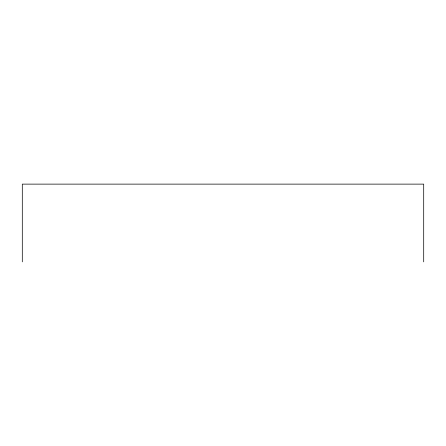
<?xml version="1.0" encoding="UTF-8"?>
<svg xmlns="http://www.w3.org/2000/svg" width="446" height="446" viewBox="0 0 446 446"><rect width="100%" height="100%" fill="white"/><g stroke="black" fill="none" stroke-linecap="round" stroke-linejoin="round"><path stroke-width="0.67" d="M423.7 261.874L423.7 184.126L22.3 184.126L22.3 261.874"/></g></svg>
